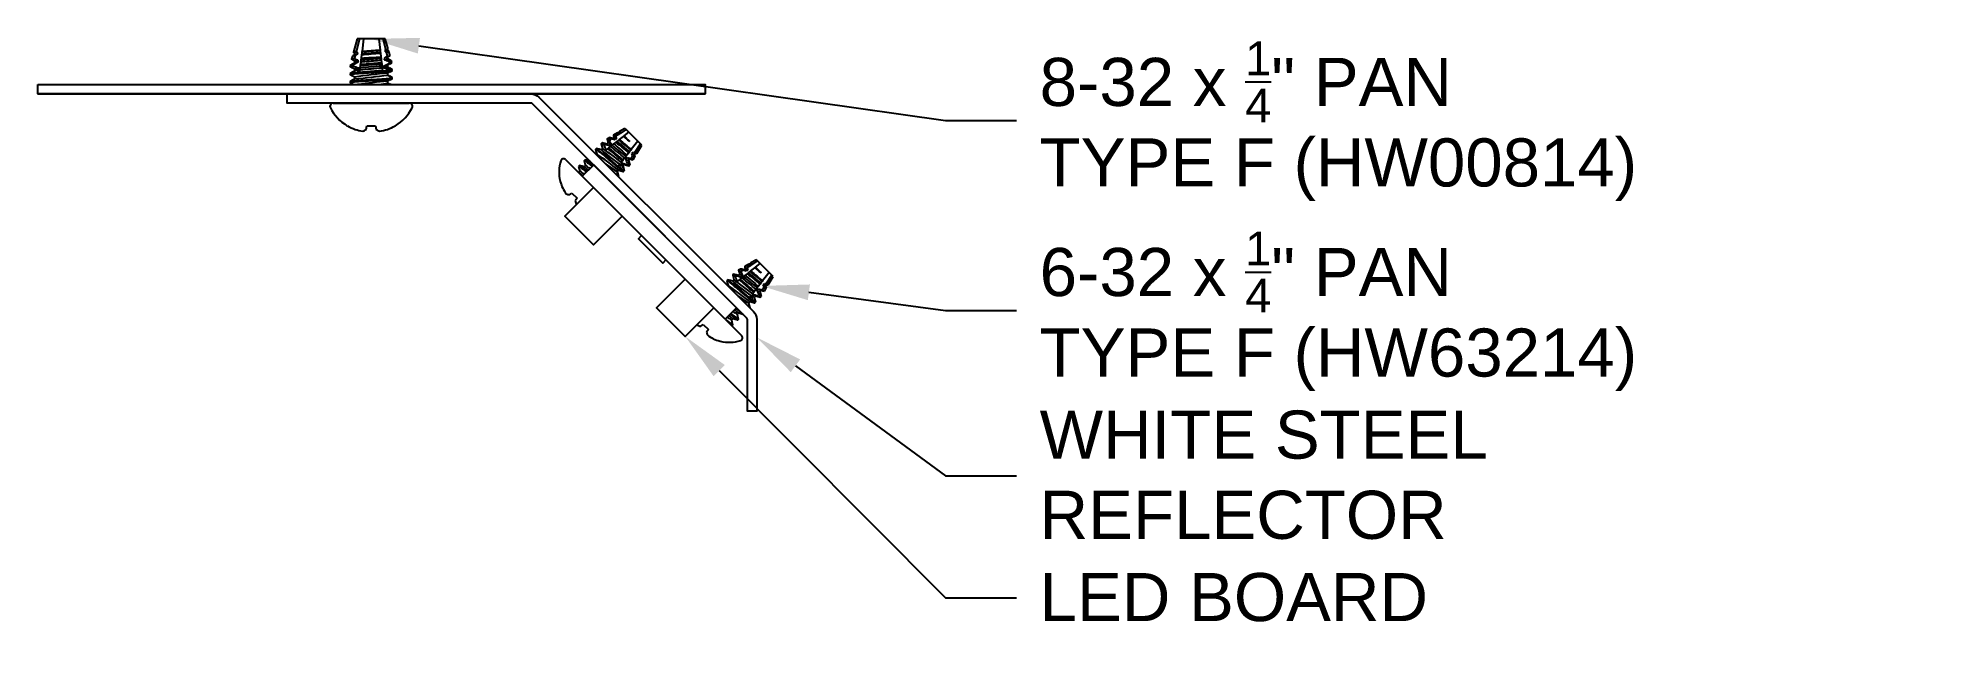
# Model space of a CAD drawing. Header units: inches. Extents: x -1.3 to 6.08, y -2.15 to 0.18.
import ezdxf
from ezdxf import colors
from ezdxf.entities.mleader import LeaderData, LeaderLine
from ezdxf.math import Vec2, Vec3

# ---------------------------------------------------------------- set-up
doc = ezdxf.new("R2010")
doc.units = ezdxf.units.IN
doc.header["$LTSCALE"] = 0.5
doc.header["$MEASUREMENT"] = 0
doc.layers.add('CUST DWG', color=60, linetype='CONTINUOUS', lineweight=20)
for name, color, linetype in [('FAB DWG', 221, 'CONTINUOUS'), ('Hardware', 242, 'CONTINUOUS'), ('LED Board', 110, 'CONTINUOUS'), ('Reflector', 40, 'CONTINUOUS')]:
    doc.layers.add(name, color=color, linetype=linetype)
doc.styles.add('LSAD_Standard', font='arial.ttf')

msp = doc.modelspace()

# ---------------------------------------------------------------- linework, layer by layer
at = {"layer": 'Hardware', "linetype": 'Continuous', "transparency": 16777216}
for p, q in [((-0.0552, 0.178), (-0.07, 0.1258)), ((-0.0469, 0.178), (-0.0598, 0.128)), ((-0.0469, 0.178), (-0.0552, 0.178)), ((-0.0296, 0.178), (-0.0469, 0.178)), ((-0.0355, 0.1302), (-0.0296, 0.178)), ((0.0282, 0.178), (-0.0296, 0.178)), ((0.0282, 0.178), (0.0335, 0.1348)), ((0.0455, 0.178), (0.0282, 0.178)), ((0.0561, 0.1369), (0.0455, 0.178)), ((0.0538, 0.178), (0.0455, 0.178)), ((0.0648, 0.1392), (0.0538, 0.178)), ((-0.0827, 0.0745), (-0.0827, 0.0706)), ((-0.0743, 0.1106), (-0.0776, 0.0989)), ((-0.0715, 0.0771), (-0.0713, 0.0732)), ((-0.0634, 0.1137), (-0.0667, 0.1011)), ((-0.0658, 0.1233), (-0.0658, 0.1158)), ((-0.0658, 0.0921), (-0.0658, 0.0845)), ((-0.0598, 0.128), (-0.0554, 0.1262)), ((-0.0554, 0.1262), (-0.0548, 0.1185)), ((-0.0528, 0.0953), (-0.052, 0.0876)), ((-0.0435, 0.0651), (-0.0422, 0.0758)), ((-0.0422, 0.0758), (-0.0417, 0.0797)), ((-0.0417, 0.0797), (-0.0406, 0.0888)), ((-0.0417, 0.0797), (-0.0211, 0.081)), ((-0.0406, 0.0888), (-0.0396, 0.0967)), ((-0.0396, 0.0967), (-0.0388, 0.1034)), ((-0.0388, 0.1034), (-0.0371, 0.1168)), ((-0.0371, 0.1168), (-0.0367, 0.1204)), ((-0.0367, 0.1204), (-0.0357, 0.1283)), ((-0.0357, 0.1283), (-0.0355, 0.1302)), ((0.0401, 0.081), (-0.0211, 0.081)), ((0.0335, 0.1348), (0.0336, 0.1339)), ((0.0336, 0.1339), (0.0346, 0.1261)), ((0.0346, 0.1261), (0.0349, 0.1231)), ((0.0349, 0.1231), (0.0368, 0.1079)), ((0.0368, 0.1079), (0.0374, 0.103)), ((0.0374, 0.103), (0.0384, 0.0952)), ((0.0384, 0.0952), (0.0395, 0.0857)), ((0.0395, 0.0857), (0.0401, 0.081)), ((0.0401, 0.081), (0.0412, 0.0721)), ((0.0401, 0.081), (0.0401, 0.081)), ((0.0515, 0.0967), (0.0522, 0.1046)), ((0.0542, 0.1283), (0.0548, 0.1362)), ((0.0589, 0.1261), (0.0542, 0.1283)), ((0.0548, 0.1362), (0.0561, 0.1369)), ((0.063, 0.1101), (0.0589, 0.1261)), ((0.0639, 0.1384), (0.0644, 0.1387)), ((0.0644, 0.1311), (0.0644, 0.1387)), ((0.0644, 0.1311), (0.0676, 0.1293)), ((0.0644, 0.0999), (0.0644, 0.1074)), ((0.0644, 0.0999), (0.0782, 0.0919)), ((0.0644, 0.0686), (0.0644, 0.0762)), ((0.0724, 0.1123), (0.0676, 0.1293)), ((0.0698, 0.0832), (0.0684, 0.0888)), ((0.08, 0.0855), (0.0782, 0.0919)), ((-0.0827, 0.0432), (-0.0827, 0.0393)), ((-0.0827, 0.012), (-0.0827, 0.0081)), ((-0.0658, 0.0608), (-0.0658, 0.0533)), ((-0.0658, 0.0296), (-0.0658, 0.022)), ((-0.0489, 0.0567), (-0.0562, 0.053)), ((-0.045, 0.053), (-0.0562, 0.053)), ((-0.0497, 0.0644), (-0.0489, 0.0567)), ((-0.045, 0.053), (-0.0444, 0.0572)), ((-0.0444, 0.0572), (-0.0435, 0.0651)), ((0.0412, 0.0721), (0.0422, 0.0643)), ((0.0422, 0.0643), (0.0434, 0.0539)), ((0.0434, 0.0539), (0.0435, 0.053)), ((0.0683, 0.053), (0.0435, 0.053)), ((0.0484, 0.065), (0.0492, 0.0729)), ((0.0644, 0.0686), (0.0813, 0.0589)), ((0.0644, 0.0374), (0.0644, 0.0449)), ((0.0644, 0.0374), (0.0813, 0.0276)), ((0.0644, 0.0061), (0.0644, 0.0137)), ((0.0644, 0.0061), (0.075, 0)), ((0.0683, 0.053), (0.0686, 0.056)), ((0.0813, 0.055), (0.0813, 0.0589)), ((0.0813, 0.0237), (0.0813, 0.0276)), ((-0.1487, -0.072), (0.1473, -0.072)), ((-0.0955, -0.1601), (-0.094, -0.1601)), ((-0.02, -0.1746), (-0.0174, -0.1601)), ((-0.0174, -0.1601), (0.016, -0.1601)), ((0.016, -0.1601), (0.0186, -0.1746)), ((0.0926, -0.1601), (0.0941, -0.1601)), ((0.926, -0.2067), (0.9187, -0.211)), ((0.9451, -0.2049), (0.9398, -0.2101)), ((0.9589, -0.1875), (0.9429, -0.1968)), ((0.9544, -0.2097), (0.9495, -0.2157)), ((0.9673, -0.1914), (0.951, -0.2016)), ((0.9574, -0.2217), (0.9637, -0.2168)), ((0.9627, -0.1882), (0.9601, -0.1876)), ((0.9672, -0.1828), (0.9619, -0.188)), ((0.9637, -0.2168), (0.9667, -0.2144)), ((0.9667, -0.2144), (0.9821, -0.2023)), ((0.9671, -0.1828), (0.9671, -0.1829)), ((0.9881, -0.1705), (0.9672, -0.1827)), ((0.9672, -0.1828), (0.9675, -0.1826)), ((0.9675, -0.1826), (0.9672, -0.1827)), ((0.9694, -0.192), (0.9673, -0.1914)), ((0.9728, -0.188), (0.9675, -0.1826)), ((0.9728, -0.188), (0.9694, -0.192)), ((0.993, -0.1755), (0.9728, -0.188)), ((0.9821, -0.2023), (0.9825, -0.202)), ((0.9825, -0.202), (0.985, -0.2001)), ((0.985, -0.2001), (1.0033, -0.1858)), ((1.0062, -0.2214), (0.985, -0.2001)), ((0.993, -0.1755), (0.9881, -0.1705)), ((1.0033, -0.1858), (0.993, -0.1755)), ((1.0378, -0.2203), (1.0033, -0.1858)), ((1.0378, -0.2203), (1.0122, -0.2532)), ((1.0482, -0.2306), (1.0378, -0.2203)), ((0.7562, -0.2922), (0.8215, -0.3575)), ((0.8323, -0.2937), (0.8295, -0.2965)), ((0.8765, -0.2495), (0.8737, -0.2523)), ((0.8788, -0.2712), (0.877, -0.273)), ((0.9009, -0.2491), (0.8956, -0.2543)), ((0.8986, -0.2274), (0.8958, -0.2302)), ((0.9081, -0.233), (0.9056, -0.2359)), ((0.9143, -0.2553), (0.922, -0.2493)), ((0.923, -0.227), (0.9177, -0.2322)), ((0.922, -0.2493), (0.9252, -0.2469)), ((0.9252, -0.2469), (0.9322, -0.2414)), ((0.9348, -0.2336), (0.93, -0.2397)), ((0.9322, -0.2414), (0.9385, -0.2364)), ((0.9385, -0.2364), (0.9452, -0.2312)), ((0.9452, -0.2312), (0.9529, -0.2252)), ((0.9529, -0.2252), (0.9574, -0.2217)), ((0.9802, -0.2941), (0.9778, -0.2972)), ((0.9867, -0.2857), (0.9802, -0.2941)), ((0.9915, -0.2796), (0.9867, -0.2857)), ((0.9904, -0.2885), (0.9966, -0.2835)), ((0.9953, -0.2747), (0.9915, -0.2796)), ((1.0024, -0.2657), (0.9953, -0.2747)), ((1.0022, -0.2951), (1.0074, -0.2898)), ((1.0022, -0.2951), (1.0072, -0.314)), ((1.0058, -0.2612), (1.0024, -0.2657)), ((1.0106, -0.2551), (1.0058, -0.2612)), ((1.0122, -0.2532), (1.0106, -0.2551)), ((1.0121, -0.2885), (1.0187, -0.278)), ((1.0151, -0.2682), (1.0212, -0.2631)), ((1.0197, -0.2928), (1.0265, -0.2812)), ((1.0212, -0.2631), (1.0268, -0.2649)), ((1.0243, -0.273), (1.0295, -0.2677)), ((1.0243, -0.273), (1.0265, -0.2812)), ((1.0268, -0.2649), (1.0482, -0.2306)), ((1.0338, -0.2686), (1.0531, -0.2356)), ((1.0531, -0.2356), (1.0482, -0.2306)), ((0.8081, -0.3429), (0.8066, -0.3426)), ((0.8125, -0.3375), (0.8072, -0.3427)), ((0.8074, -0.3193), (0.8075, -0.3186)), ((0.8102, -0.3158), (0.8075, -0.3186)), ((0.8075, -0.3186), (0.8125, -0.3375)), ((0.8346, -0.3154), (0.8293, -0.3206)), ((0.8515, -0.2984), (0.8514, -0.2985)), ((0.958, -0.3393), (0.9633, -0.334)), ((0.958, -0.3393), (0.963, -0.3582)), ((0.961, -0.3187), (0.9603, -0.3195)), ((0.9721, -0.3313), (0.9603, -0.3195)), ((0.9667, -0.3113), (0.961, -0.3187)), ((0.9626, -0.3586), (0.963, -0.3582)), ((0.9721, -0.3313), (0.9742, -0.3295)), ((0.9778, -0.2972), (0.9726, -0.3037)), ((0.9801, -0.3172), (0.9853, -0.3119)), ((0.9801, -0.3172), (0.9851, -0.3361)), ((0.9824, -0.3388), (0.9851, -0.3361)), ((0.9954, -0.3115), (0.9984, -0.3089)), ((1.0045, -0.3167), (1.0072, -0.314)), ((1.0073, -0.3135), (1.0071, -0.3128)), ((1.0072, -0.314), (1.0073, -0.3135)), ((0.735, -0.3762), (0.7359, -0.3771)), ((0.7712, -0.4296), (0.7813, -0.4225)), ((0.7813, -0.4225), (0.8011, -0.4423)), ((0.8011, -0.4423), (0.794, -0.4525)), ((1.4379, -0.7187), (1.4307, -0.7229)), ((1.457, -0.7168), (1.4518, -0.7221)), ((1.4708, -0.6995), (1.4549, -0.7088)), ((1.4572, -0.7431), (1.4649, -0.7371)), ((1.4664, -0.7217), (1.4614, -0.7276)), ((1.4793, -0.7034), (1.4629, -0.7135)), ((1.4649, -0.7371), (1.4693, -0.7336)), ((1.4693, -0.7336), (1.4756, -0.7287)), ((1.4746, -0.7002), (1.4721, -0.6995)), ((1.4791, -0.6947), (1.4739, -0.7)), ((1.4756, -0.7287), (1.4787, -0.7263)), ((1.4787, -0.7263), (1.4941, -0.7143)), ((1.479, -0.6947), (1.479, -0.6948)), ((1.5, -0.6825), (1.4791, -0.6946)), ((1.4791, -0.6947), (1.4794, -0.6946)), ((1.4794, -0.6946), (1.4791, -0.6947)), ((1.4813, -0.704), (1.4793, -0.7034)), ((1.4848, -0.7), (1.4794, -0.6946)), ((1.4848, -0.7), (1.4813, -0.704)), ((1.505, -0.6874), (1.4848, -0.7)), ((1.4941, -0.7143), (1.4945, -0.714)), ((1.4945, -0.714), (1.4969, -0.7121)), ((1.4969, -0.7121), (1.5153, -0.6977)), ((1.5182, -0.7334), (1.4969, -0.7121)), ((1.505, -0.6874), (1.5, -0.6825)), ((1.5153, -0.6977), (1.505, -0.6874)), ((1.5498, -0.7322), (1.5153, -0.6977)), ((1.5498, -0.7322), (1.5241, -0.7651)), ((1.5601, -0.7426), (1.5498, -0.7322)), ((1.3635, -0.8104), (1.3634, -0.8105)), ((1.3885, -0.7615), (1.3857, -0.7642)), ((1.3907, -0.7831), (1.3889, -0.7849)), ((1.4128, -0.761), (1.4076, -0.7663)), ((1.4105, -0.7394), (1.4078, -0.7421)), ((1.4174, -0.7742), (1.4137, -0.7729)), ((1.416, -0.7753), (1.4137, -0.7729)), ((1.416, -0.7753), (1.4174, -0.7742)), ((1.42, -0.7449), (1.4175, -0.7478)), ((1.4262, -0.7673), (1.434, -0.7612)), ((1.4349, -0.7389), (1.4297, -0.7442)), ((1.434, -0.7612), (1.4371, -0.7588)), ((1.4371, -0.7588), (1.4441, -0.7533)), ((1.4467, -0.7456), (1.4419, -0.7516)), ((1.4441, -0.7533), (1.4504, -0.7484)), ((1.4504, -0.7484), (1.4572, -0.7431)), ((1.4897, -0.8091), (1.4846, -0.8157)), ((1.4921, -0.8061), (1.4897, -0.8091)), ((1.4987, -0.7976), (1.4921, -0.8061)), ((1.5035, -0.7915), (1.4987, -0.7976)), ((1.5024, -0.8004), (1.5086, -0.7954)), ((1.5073, -0.7867), (1.5035, -0.7915)), ((1.5143, -0.7776), (1.5073, -0.7867)), ((1.5141, -0.807), (1.5194, -0.8018)), ((1.5141, -0.807), (1.5192, -0.8259)), ((1.5178, -0.7732), (1.5143, -0.7776)), ((1.5226, -0.7671), (1.5178, -0.7732)), ((1.5241, -0.7651), (1.5226, -0.7671)), ((1.5241, -0.8005), (1.5307, -0.7899)), ((1.527, -0.7802), (1.5331, -0.7751)), ((1.5317, -0.8047), (1.5384, -0.7932)), ((1.5331, -0.7751), (1.5388, -0.7768)), ((1.5362, -0.785), (1.5415, -0.7797)), ((1.5362, -0.785), (1.5384, -0.7932)), ((1.5388, -0.7768), (1.5601, -0.7426)), ((1.5458, -0.7805), (1.5651, -0.7475)), ((1.5651, -0.7475), (1.5601, -0.7426)), ((1.4699, -0.8512), (1.4752, -0.846)), ((1.4699, -0.8512), (1.475, -0.8701)), ((1.4729, -0.8306), (1.4722, -0.8315)), ((1.484, -0.8432), (1.4722, -0.8315)), ((1.4787, -0.8233), (1.4729, -0.8306)), ((1.4745, -0.8705), (1.475, -0.8701)), ((1.484, -0.8432), (1.4862, -0.8414)), ((1.492, -0.8291), (1.4973, -0.8239)), ((1.492, -0.8291), (1.4971, -0.848)), ((1.4943, -0.8508), (1.4971, -0.848)), ((1.5073, -0.8234), (1.5103, -0.8209)), ((1.5164, -0.8287), (1.5192, -0.8259)), ((1.5193, -0.8255), (1.5191, -0.8247)), ((1.5192, -0.8259), (1.5193, -0.8255)), ((1.2831, -0.9415), (1.2932, -0.9345)), ((1.2932, -0.9345), (1.3131, -0.9543)), ((1.3131, -0.9543), (1.306, -0.9644)), ((1.378, -0.914), (1.4434, -0.9794)), ((1.4036, -0.9175), (1.4089, -0.9123)), ((1.4059, -0.9392), (1.4087, -0.9364)), ((1.4257, -0.8954), (1.431, -0.8902)), ((1.428, -0.9171), (1.4308, -0.9143)), ((1.3585, -0.9997), (1.3593, -1.0006))]:
    msp.add_line(p, q, dxfattribs=at)
at = {"layer": 'Hardware', "linetype": 'Continuous', "transparency": 16777216, "flags": 128}
for points in [[(-0.0653, 0.0848), (-0.0738, 0.0799), (-0.0823, 0.0749)], [(-0.0667, 0.1011), (-0.0682, 0.101), (-0.071, 0.1006), (-0.0734, 0.1002), (-0.0752, 0.0999), (-0.0766, 0.0995), (-0.0774, 0.0992), (-0.0776, 0.0988), (-0.0774, 0.0985), (-0.0773, 0.0985)], [(-0.0773, 0.0985), (-0.0732, 0.0961), (-0.0658, 0.0918)], [(-0.0653, 0.1161), (-0.0723, 0.112), (-0.0737, 0.1112)], [(-0.0598, 0.128), (-0.0626, 0.1277), (-0.065, 0.1273), (-0.0669, 0.1269), (-0.0684, 0.1266), (-0.0694, 0.1262), (-0.0699, 0.1259), (-0.07, 0.1256), (-0.0696, 0.1253)], [(-0.0696, 0.1253), (-0.0693, 0.1251), (-0.0658, 0.123)], [(-0.0667, 0.1011), (-0.0625, 0.0993), (-0.0528, 0.0953)], [(-0.0548, 0.1185), (-0.0596, 0.1158), (-0.0634, 0.1137)], [(-0.0422, 0.0758), (-0.0328, 0.0764), (-0.0226, 0.077), (-0.0118, 0.0777), (-0.0007, 0.0784), (0.0102, 0.0791), (0.0208, 0.0798), (0.0308, 0.0804), (0.0401, 0.081)], [(-0.0406, 0.0888), (-0.0336, 0.0894), (-0.0262, 0.09), (-0.0181, 0.0907), (-0.0095, 0.0914), (-0.0007, 0.0921), (0.0079, 0.0927), (0.0163, 0.0934), (0.0242, 0.0941), (0.0315, 0.0946), (0.0384, 0.0952)], [(-0.0396, 0.0967), (-0.0328, 0.0973), (-0.0255, 0.0979), (-0.0176, 0.0985), (-0.0092, 0.0992), (-0.0007, 0.0999), (0.0076, 0.1005), (0.0158, 0.1012), (0.0235, 0.1018), (0.0307, 0.1024), (0.0374, 0.103)], [(-0.0367, 0.1204), (-0.0287, 0.1211), (-0.0199, 0.1218), (-0.0104, 0.1225), (-0.0007, 0.1233), (0.0088, 0.1241), (0.018, 0.1248), (0.0267, 0.1255), (0.0346, 0.1261)], [(-0.0357, 0.1283), (-0.0279, 0.129), (-0.0193, 0.1296), (-0.0101, 0.1304), (-0.0007, 0.1311), (0.0085, 0.1319), (0.0175, 0.1326), (0.0259, 0.1333), (0.0336, 0.1339)], [(0.0522, 0.1046), (0.0588, 0.1079), (0.063, 0.1101)], [(0.0639, 0.1071), (0.0682, 0.1096), (0.072, 0.1119)], [(0.0639, 0.0758), (0.0721, 0.0806), (0.0797, 0.0851)], [(0.0666, 0.1301), (0.0652, 0.1309), (0.0644, 0.1314)], [(0.0772, 0.0927), (0.0706, 0.0965), (0.0644, 0.1001)], [(0.0676, 0.1293), (0.0673, 0.1297), (0.0666, 0.1301)], [(0.0782, 0.0919), (0.0772, 0.0927), (0.0772, 0.0927)], [(-0.0822, 0.0701), (-0.0827, 0.0706), (-0.082, 0.0712), (-0.0799, 0.0718), (-0.0763, 0.0725), (-0.0713, 0.0732)], [(-0.0822, 0.0389), (-0.0827, 0.0393), (-0.082, 0.0399), (-0.08, 0.0406), (-0.0766, 0.0412), (-0.0717, 0.0419), (-0.0656, 0.0426), (-0.0584, 0.0433), (-0.0504, 0.0439), (-0.0417, 0.0445), (-0.0324, 0.0451), (-0.0223, 0.0458), (-0.0116, 0.0464), (-0.0007, 0.0471), (0.0102, 0.0478), (0.0209, 0.0485), (0.031, 0.0492), (0.0403, 0.0497), (0.049, 0.0503), (0.057, 0.051), (0.0642, 0.0517), (0.0703, 0.0523), (0.0751, 0.053), (0.0786, 0.0537), (0.0806, 0.0544), (0.0813, 0.055)], [(-0.0827, 0.012), (-0.082, 0.0126), (-0.08, 0.0132), (-0.0766, 0.0139), (-0.0717, 0.0146), (-0.0656, 0.0153), (-0.0584, 0.016), (-0.0504, 0.0166), (-0.0417, 0.0172), (-0.0324, 0.0178), (-0.0223, 0.0184), (-0.0116, 0.0191), (-0.0007, 0.0198), (0.0102, 0.0205), (0.0209, 0.0212), (0.031, 0.0218), (0.0403, 0.0224), (0.049, 0.023), (0.057, 0.0236), (0.0642, 0.0243), (0.0703, 0.025), (0.0751, 0.0257), (0.0786, 0.0264), (0.0806, 0.027), (0.0813, 0.0276)], [(-0.0822, 0.0076), (-0.0827, 0.0081), (-0.082, 0.0087), (-0.08, 0.0093), (-0.0766, 0.01), (-0.0717, 0.0107), (-0.0656, 0.0114), (-0.0584, 0.0121), (-0.0504, 0.0127), (-0.0417, 0.0133), (-0.0324, 0.0139), (-0.0223, 0.0145), (-0.0116, 0.0152), (-0.0007, 0.0159), (0.0102, 0.0166), (0.0209, 0.0173), (0.031, 0.0179), (0.0403, 0.0185), (0.049, 0.0191), (0.057, 0.0197), (0.0642, 0.0204), (0.0703, 0.0211), (0.0751, 0.0218), (0.0786, 0.0225), (0.0806, 0.0231), (0.0813, 0.0237)], [(-0.0823, 0.0701), (-0.0738, 0.0652), (-0.0658, 0.0605)], [(-0.0653, 0.0536), (-0.0738, 0.0486), (-0.0823, 0.0437)], [(-0.0823, 0.0389), (-0.0738, 0.0339), (-0.0658, 0.0293)], [(-0.0653, 0.0223), (-0.0738, 0.0174), (-0.0823, 0.0124)], [(-0.0823, 0.0076), (-0.0738, 0.0027), (-0.0692, 0)], [(0.0636, 0.0445), (0.0721, 0.0494), (0.0805, 0.0543)], [(0.0636, 0.0132), (0.0721, 0.0181), (0.0805, 0.0231)], [(0.0805, 0.0595), (0.0721, 0.0644), (0.0644, 0.0689)], [(0.0805, 0.0283), (0.0721, 0.0332), (0.0644, 0.0376)], [(0.0754, 0), (0.0721, 0.0019), (0.0644, 0.0064)], [(0.0813, 0.0589), (0.0806, 0.0595), (0.0804, 0.0595)], [(0.0813, 0.0276), (0.0806, 0.0282), (0.0804, 0.0283)], [(0.9273, -0.2163), (0.925, -0.2146), (0.9232, -0.2133), (0.9216, -0.2122), (0.9203, -0.2115), (0.9194, -0.211), (0.9188, -0.2109), (0.9186, -0.2112), (0.9186, -0.2116)], [(0.9186, -0.2116), (0.9204, -0.2184), (0.9227, -0.2272)], [(0.9406, -0.2103), (0.931, -0.2078), (0.927, -0.2068)], [(0.9351, -0.2115), (0.9312, -0.2139), (0.9273, -0.2163)], [(0.9495, -0.2157), (0.9389, -0.2126), (0.9351, -0.2115)], [(0.951, -0.2016), (0.9488, -0.2), (0.9471, -0.1988), (0.9456, -0.1979), (0.9445, -0.1972), (0.9436, -0.1969), (0.9431, -0.1968), (0.9428, -0.197), (0.9428, -0.1975), (0.9428, -0.1976)], [(0.9428, -0.1976), (0.9434, -0.1997), (0.9448, -0.2051)], [(0.951, -0.2016), (0.9516, -0.2031), (0.9544, -0.2097)], [(0.9589, -0.1876), (0.9589, -0.1875), (0.9595, -0.1875), (0.9604, -0.1877), (0.9616, -0.1881), (0.9641, -0.1895), (0.9673, -0.1914)], [(0.9637, -0.2168), (0.9689, -0.221), (0.9747, -0.2258), (0.981, -0.2309), (0.9874, -0.2362), (0.9937, -0.2413), (0.9998, -0.2463), (1.0055, -0.2509), (1.0106, -0.2551)], [(0.9825, -0.202), (0.9874, -0.206), (0.9926, -0.2103), (0.9982, -0.2149), (1.004, -0.2196), (1.0062, -0.2214)], [(0.8323, -0.2937), (0.8331, -0.2937), (0.8348, -0.2945), (0.8373, -0.296), (0.8407, -0.2984), (0.8448, -0.3016), (0.8496, -0.3054), (0.8548, -0.3097), (0.8604, -0.3144), (0.8627, -0.3164)], [(0.8517, -0.2986), (0.8428, -0.2963), (0.8333, -0.2938)], [(0.8737, -0.2531), (0.8737, -0.2523), (0.8746, -0.2523), (0.8762, -0.253), (0.8788, -0.2546), (0.8821, -0.257), (0.8862, -0.2601), (0.891, -0.2639), (0.8962, -0.2683), (0.9018, -0.273), (0.9078, -0.2781), (0.9142, -0.2837), (0.9211, -0.2895), (0.9281, -0.2956), (0.9351, -0.3016), (0.9419, -0.3074), (0.9483, -0.313), (0.9543, -0.3181), (0.9599, -0.3229), (0.9651, -0.3272), (0.9699, -0.331), (0.974, -0.3341), (0.9774, -0.3365), (0.9799, -0.3381), (0.9816, -0.3389), (0.9824, -0.3388), (0.9824, -0.3388)], [(0.8737, -0.253), (0.8762, -0.2626), (0.8785, -0.2714)], [(0.8964, -0.2545), (0.8868, -0.252), (0.8772, -0.2495)], [(0.8958, -0.231), (0.8958, -0.2302), (0.8965, -0.2301), (0.8978, -0.2307), (0.8998, -0.2318), (0.9024, -0.2335), (0.9056, -0.2359)], [(0.8958, -0.2309), (0.8983, -0.2405), (0.9006, -0.2493)], [(0.9185, -0.2324), (0.9089, -0.2299), (0.8993, -0.2274)], [(0.922, -0.2493), (0.927, -0.2536), (0.9324, -0.2582), (0.9381, -0.2631), (0.9441, -0.2682), (0.9502, -0.2735), (0.9561, -0.2786), (0.9619, -0.2836), (0.9675, -0.2884), (0.9728, -0.293), (0.9778, -0.2972)], [(0.9252, -0.2469), (0.9301, -0.2511), (0.9354, -0.2557), (0.9411, -0.2605), (0.9469, -0.2656), (0.9529, -0.2707), (0.9602, -0.277), (0.9673, -0.2831), (0.974, -0.2888), (0.9802, -0.2941)], [(0.9966, -0.2835), (1.0056, -0.2864), (1.0121, -0.2885)], [(1.0072, -0.3129), (1.0047, -0.3035), (1.0024, -0.2948)], [(1.0067, -0.2896), (1.0132, -0.2913), (1.019, -0.2929)], [(1.0187, -0.278), (1.0179, -0.2757), (1.0151, -0.2682)], [(1.0187, -0.278), (1.0216, -0.2797), (1.0231, -0.2806), (1.0244, -0.2812), (1.0254, -0.2815), (1.0261, -0.2815), (1.0265, -0.2812)], [(1.0264, -0.2799), (1.0254, -0.276), (1.0245, -0.2728)], [(1.0265, -0.2812), (1.0266, -0.2807), (1.0264, -0.2799)], [(1.0288, -0.2675), (1.0312, -0.2682), (1.0331, -0.2687)], [(0.8074, -0.3193), (0.8096, -0.3277), (0.8122, -0.3377)], [(0.8075, -0.3186), (0.8083, -0.3186), (0.8099, -0.3193), (0.8125, -0.3209), (0.8158, -0.3233), (0.82, -0.3264), (0.8247, -0.3302), (0.83, -0.3346), (0.8355, -0.3393), (0.8378, -0.3413)], [(0.8102, -0.3158), (0.811, -0.3158), (0.8127, -0.3166), (0.8152, -0.3181), (0.8186, -0.3205), (0.8227, -0.3237), (0.8275, -0.3275), (0.8327, -0.3318), (0.8383, -0.3365), (0.8406, -0.3385)], [(0.8302, -0.3209), (0.8207, -0.3184), (0.8112, -0.3159)], [(0.8297, -0.2976), (0.8295, -0.2973), (0.8295, -0.2965), (0.8304, -0.2965), (0.832, -0.2972), (0.8346, -0.2988), (0.8379, -0.3012), (0.842, -0.3043), (0.8468, -0.3081), (0.8521, -0.3125), (0.8576, -0.3172), (0.8599, -0.3192)], [(0.8296, -0.2975), (0.8321, -0.307), (0.8343, -0.3156)], [(0.963, -0.3571), (0.9605, -0.3476), (0.9582, -0.339)], [(0.9622, -0.3582), (0.9622, -0.3582), (0.963, -0.3582)], [(0.9624, -0.3338), (0.9719, -0.3363), (0.9813, -0.3388)], [(0.963, -0.3582), (0.9631, -0.3574), (0.9629, -0.3571)], [(0.9851, -0.335), (0.9826, -0.3256), (0.9803, -0.3169)], [(0.9845, -0.3117), (0.994, -0.3142), (1.0034, -0.3167)], [(0.9851, -0.3361), (0.9852, -0.3353), (0.985, -0.335)], [(1.4393, -0.7283), (1.437, -0.7265), (1.4351, -0.7252), (1.4336, -0.7242), (1.4323, -0.7234), (1.4314, -0.723), (1.4308, -0.7229), (1.4305, -0.7231), (1.4306, -0.7236)], [(1.4306, -0.7236), (1.4324, -0.7304), (1.4347, -0.7392)], [(1.4525, -0.7223), (1.443, -0.7198), (1.439, -0.7187)], [(1.4471, -0.7234), (1.4431, -0.7259), (1.4393, -0.7283)], [(1.4614, -0.7276), (1.4509, -0.7245), (1.4471, -0.7234)], [(1.4629, -0.7135), (1.4607, -0.7119), (1.459, -0.7107), (1.4576, -0.7098), (1.4564, -0.7092), (1.4555, -0.7088), (1.455, -0.7087), (1.4548, -0.709), (1.4548, -0.7095), (1.4548, -0.7095)], [(1.4548, -0.7095), (1.4554, -0.7117), (1.4568, -0.7171)], [(1.4629, -0.7135), (1.4636, -0.7151), (1.4664, -0.7217)], [(1.4708, -0.6995), (1.4709, -0.6995), (1.4715, -0.6994), (1.4724, -0.6996), (1.4736, -0.7001), (1.4761, -0.7014), (1.4793, -0.7034)], [(1.4756, -0.7287), (1.4809, -0.733), (1.4867, -0.7377), (1.4929, -0.7428), (1.4994, -0.7481), (1.5057, -0.7533), (1.5118, -0.7583), (1.5174, -0.7629), (1.5226, -0.7671)], [(1.4945, -0.714), (1.4993, -0.7179), (1.5046, -0.7222), (1.5102, -0.7268), (1.516, -0.7315), (1.5182, -0.7334)], [(1.3856, -0.765), (1.3882, -0.7746), (1.3905, -0.7834)], [(1.3857, -0.765), (1.3857, -0.7642), (1.3865, -0.7642), (1.3882, -0.765), (1.3907, -0.7666), (1.3941, -0.7689), (1.3982, -0.7721), (1.4029, -0.7759), (1.4082, -0.7802), (1.4138, -0.785), (1.4197, -0.7901), (1.4262, -0.7956), (1.433, -0.8015), (1.44, -0.8075), (1.447, -0.8135), (1.4538, -0.8194), (1.4603, -0.8249), (1.4662, -0.8301), (1.4718, -0.8348), (1.4771, -0.8391), (1.4818, -0.8429), (1.4859, -0.8461), (1.4893, -0.8485), (1.4918, -0.85), (1.4935, -0.8508), (1.4943, -0.8508), (1.4943, -0.8508)], [(1.4083, -0.7665), (1.3988, -0.764), (1.3892, -0.7614)], [(1.4077, -0.7429), (1.4103, -0.7525), (1.4126, -0.7613)], [(1.4078, -0.7429), (1.4078, -0.7421), (1.4084, -0.7421), (1.4097, -0.7426), (1.4117, -0.7437), (1.4143, -0.7455), (1.4175, -0.7478)], [(1.4304, -0.7444), (1.4209, -0.7419), (1.4113, -0.7393)], [(1.434, -0.7612), (1.439, -0.7655), (1.4444, -0.7702), (1.4501, -0.7751), (1.456, -0.7802), (1.4621, -0.7854), (1.468, -0.7905), (1.4739, -0.7955), (1.4795, -0.8004), (1.4848, -0.8049), (1.4897, -0.8091)], [(1.4371, -0.7588), (1.4421, -0.763), (1.4474, -0.7676), (1.453, -0.7725), (1.4589, -0.7775), (1.4649, -0.7826), (1.4722, -0.7889), (1.4793, -0.795), (1.486, -0.8008), (1.4921, -0.8061)], [(1.5086, -0.7954), (1.5175, -0.7984), (1.5241, -0.8005)], [(1.5191, -0.8249), (1.5166, -0.8154), (1.5144, -0.8068)], [(1.5186, -0.8016), (1.5251, -0.8033), (1.5309, -0.8048)], [(1.5307, -0.7899), (1.5299, -0.7877), (1.527, -0.7802)], [(1.5307, -0.7899), (1.5335, -0.7917), (1.5351, -0.7925), (1.5364, -0.7931), (1.5374, -0.7934), (1.5381, -0.7934), (1.5384, -0.7932)], [(1.5383, -0.7918), (1.5373, -0.788), (1.5365, -0.7847)], [(1.5384, -0.7932), (1.5385, -0.7926), (1.5383, -0.7918)], [(1.5407, -0.7795), (1.5432, -0.7801), (1.545, -0.7806)], [(1.4198, -0.8723), (1.422, -0.8743), (1.4276, -0.879), (1.4329, -0.8833), (1.4376, -0.8871), (1.4417, -0.8903), (1.4451, -0.8927), (1.4468, -0.8937)], [(1.4225, -0.8695), (1.4232, -0.8701)], [(1.4749, -0.8691), (1.4724, -0.8596), (1.4702, -0.851)], [(1.4741, -0.8701), (1.4742, -0.8701), (1.475, -0.8701)], [(1.4743, -0.8457), (1.4838, -0.8482), (1.4933, -0.8507)], [(1.475, -0.8701), (1.475, -0.8693), (1.4749, -0.869)], [(1.497, -0.847), (1.4945, -0.8375), (1.4923, -0.8289)], [(1.4964, -0.8237), (1.5059, -0.8261), (1.5154, -0.8286)], [(1.4971, -0.848), (1.4971, -0.8472), (1.497, -0.8469)], [(1.3783, -0.9137), (1.3803, -0.9154), (1.386, -0.9203), (1.3914, -0.9248), (1.3962, -0.9286), (1.4003, -0.9317), (1.4037, -0.9341), (1.4062, -0.9357), (1.4079, -0.9364), (1.4087, -0.9364), (1.4087, -0.9356)], [(1.3977, -0.8944), (1.3999, -0.8964), (1.4055, -0.9011), (1.4108, -0.9054), (1.4155, -0.9092), (1.4196, -0.9124), (1.423, -0.9148), (1.4255, -0.9163), (1.4272, -0.9171), (1.428, -0.9171)], [(1.4004, -0.8916), (1.4027, -0.8936), (1.4083, -0.8983), (1.4135, -0.9027), (1.4183, -0.9065), (1.4224, -0.9096), (1.4258, -0.912), (1.4283, -0.9136), (1.43, -0.9143), (1.4308, -0.9143), (1.4308, -0.9135)], [(1.4025, -0.9385), (1.4035, -0.9388), (1.4052, -0.9392)], [(1.4087, -0.9357), (1.4062, -0.9261), (1.4039, -0.9173)], [(1.4082, -0.9121), (1.4177, -0.9146), (1.4273, -0.9171)], [(1.4308, -0.9136), (1.4283, -0.904), (1.426, -0.8952)], [(1.4303, -0.89), (1.4398, -0.8925), (1.4476, -0.8946)]]:
    msp.add_lwpolyline(points, dxfattribs=at)
at = {"layer": 'Hardware', "linetype": 'Continuous', "transparency": 16777216}
for centre, radius, start, end in [((-0.072, 0.054), 0.0231, 88.86789, 117.62202), ((-0.0626, 0.0906), 0.0231, 92.14885, 120.35795), ((0.5363, -1.0327), 1.2654, 117.7058, 118.70813), ((-0.0557, 0.1069), 0.0192, 89.13439, 121.66127), ((-0.0526, 0.0667), 0.0286, 90.36328, 117.47932), ((-0.0501, 0.0448), 0.0429, 92.62188, 110.74711), ((-0.0537, 0.0896), 0.0288, 92.08952, 113.43241), ((-2.2316, 37.4943), 37.4552, 273.35637, 273.47219), ((-1.4359, 16.4676), 16.4105, 274.88949, 275.14207), ((-1.7929, 27.1152), 27.0422, 273.72623, 273.87272), ((-1.8641, 24.484), 24.4725, 274.31888, 274.46132), ((-0.2586, 0.7156), 0.7125, 295.59171, 297.44852), ((0.0484, 0.1149), 0.042, 271.00515, 291.50741), ((0.0522, 0.1211), 0.0245, 268.21801, 299.74613), ((-0.1392, -0.3352), 0.4721, 63.91074, 66.17798), ((0.0489, 0.148), 0.0436, 274.37431, 290.07984), ((0.0544, 0.1471), 0.0188, 269.14375, 301.87324), ((0.0536, 0.1611), 0.0249, 272.61232, 294.14661), ((0.0568, 0.1518), 0.0149, 267.2086, 302.4124), ((0.059, 0.1394), 0.0134, 269.53244, 310.40235), ((0.0641, 0.1263), 0.0163, 266.1446, 300.78877), ((0.0683, 0.1061), 0.0174, 270.41982, 304.84445), ((0.0706, 0.1042), 0.021, 267.95607, 296.72826), ((0.0886, -1.2362), 1.2909, 92.00255, 97.62358), ((0.0694, 0.3869), 0.3437, 245.83863, 249.72409), ((-0.0495, 0.0261), 0.0383, 90.22158, 115.08658), ((0.2488, -2.1315), 2.1838, 94.86657, 98.28257), ((-0.303, 2.6383), 2.6267, 275.19214, 278.03942), ((-0.0469, 0.0021), 0.0547, 92.04853, 109.57148), ((0.2488, -2.1627), 2.1838, 94.86657, 97.96935), ((3.0192, -36.5363), 36.7215, 94.65005, 94.78562), ((3.2828, -39.9216), 40.1249, 94.63389, 94.75521), ((-0.099, 0.8549), 0.8643, 278.48032, 280.89354), ((0.0494, 0.0979), 0.0329, 268.2178, 297.13587), ((-0.1004, -0.2972), 0.3915, 64.43818, 67.67597), ((0.0694, 0.0823), 0.0263, 268.11082, 296.857), ((-0.1487, -0.085), 0.013, 90, 207.99377), ((0.1473, -0.085), 0.013, 332.00623, 90), ((-0.0007, -0.0064), 0.1806, 207.99377, 238.3387), ((-0.0007, -0.0064), 0.1806, 301.6613, 332.00623), ((-0.0011, -0.0042), 0.1815, 239.22905, 249.88131), ((-0.0176, -0.0306), 0.1512, 252.30821, 263.93895), ((-0.0446, -0.1392), 0.0431, 284.80759, 304.86797), ((0.0432, -0.1392), 0.0431, 235.13203, 255.19241), ((0.0162, -0.0306), 0.1512, 276.06105, 287.69179), ((-0.0003, -0.0042), 0.1815, 290.11869, 300.77095), ((0.9227, -0.2244), 0.018, 46.25928, 79.51698), ((1.1742, -0.1199), 0.2651, 201.32947, 205.40716), ((0.9279, -0.2418), 0.0339, 50.44804, 67.93553), ((0.9423, -0.2217), 0.0171, 44.55839, 80.44982), ((0.9538, -0.212), 0.0253, 51.98858, 69.37047), ((12.538, 13.2872), 17.7817, 229.40249, 229.59491), ((6.1447, 6.2913), 8.2957, 231.5148, 231.72712), ((0.7484, -0.3), 0.011, 45, 162.70008), ((0.3159, -1.0204), 0.9532, 47.40812, 53.97276), ((0.2189, -1.239), 1.1714, 50.60432, 55.7121), ((1.2672, 0.1535), 0.5514, 227.73945, 238.61957), ((0.8926, -0.2487), 0.0221, 45.44479, 74.16212), ((0.241, -1.2169), 1.1714, 50.60432, 55.7121), ((1.1204, -0.151), 0.231, 201.55536, 206.84339), ((0.6587, -1.0847), 0.8875, 72.2014, 73.67954), ((0.8992, -0.276), 0.0476, 49.67908, 66.02972), ((0.9164, -0.2525), 0.0264, 45.68658, 75.45828), ((-10.4642, -14.3205), 18.1136, 50.78918, 51.01149), ((-11.7605, -15.8962), 20.1616, 50.76612, 50.96035), ((17.5286, 18.7974), 25.2407, 228.92779, 229.07842), ((8.6274, 9.0909), 12.0701, 230.51869, 230.8221), ((-17.7276, -23.1611), 29.5862, 50.71476, 50.83589), ((1.007, -0.2728), 0.0228, 223.40478, 257.80249), ((0.7045, -0.4115), 0.3113, 19.24897, 23.2864), ((1.0222, -0.2529), 0.0399, 230.06209, 247.01298), ((1.0224, -0.2791), 0.0139, 222.38085, 258.70876), ((1.027, -0.2565), 0.0168, 224.57542, 260.64071), ((1.0399, -0.2395), 0.0302, 231.57525, 248.33924), ((1.037, -0.2539), 0.015, 227.02883, 257.67091), ((0.882, -0.3416), 0.151, 162.70008, 193.25791), ((1.1614, 0.0415), 0.5221, 227.42085, 229.59283), ((0.0977, -1.3795), 1.2637, 54.60225, 55.55027), ((1.1835, 0.0636), 0.5221, 227.42085, 229.59283), ((0.1198, -1.3574), 1.2637, 54.60225, 55.55027), ((1.2451, 0.1314), 0.5514, 232.81541, 238.61957), ((0.7246, -0.4224), 0.2664, 20.42534, 24.6556), ((1.1505, 0.1806), 0.5159, 249.83747, 252.50546), ((0.9914, -0.3133), 0.0236, 223.18388, 254.48078), ((1.009, -0.2983), 0.019, 224.0676, 256.14138), ((1.0115, -0.2962), 0.0183, 224.08214, 256.52277), ((0.8831, -0.34), 0.1518, 194.15061, 204.8273), ((0.8577, -0.3458), 0.1264, 207.25915, 218.9232), ((0.7775, -0.3941), 0.0361, 239.84633, 259.94098), ((0.8296, -0.4461), 0.0361, 190.05902, 210.15367), ((0.8778, -0.3659), 0.1264, 231.0768, 232.38693), ((1.4347, -0.7364), 0.018, 46.25928, 79.51698), ((1.6862, -0.6319), 0.2651, 201.32947, 205.40716), ((1.4398, -0.7537), 0.0339, 50.44804, 67.93553), ((1.4542, -0.7336), 0.0171, 44.55839, 80.44982), ((9.1394, 8.579), 12.0701, 230.51869, 230.8221), ((-17.2157, -23.673), 29.5862, 50.71476, 50.83589), ((1.4657, -0.7239), 0.0253, 51.98858, 69.37047), ((13.0499, 12.7753), 17.7817, 229.40249, 229.59491), ((6.6566, 5.7794), 8.2957, 231.5148, 231.72712), ((0.8278, -1.5324), 0.9532, 47.40812, 53.97276), ((0.7308, -1.751), 1.1714, 50.60432, 55.7121), ((1.7791, -0.3584), 0.5514, 227.73945, 238.61957), ((1.4045, -0.7607), 0.0221, 45.44479, 74.16212), ((0.7529, -1.7289), 1.1714, 50.60432, 55.7121), ((1.6324, -0.663), 0.231, 201.55536, 206.84339), ((1.1706, -1.5966), 0.8875, 72.2014, 73.67954), ((1.4111, -0.7879), 0.0476, 49.67908, 66.02972), ((1.4283, -0.7645), 0.0264, 45.68658, 75.45828), ((-9.9523, -14.8325), 18.1136, 50.78918, 51.01149), ((-11.2485, -16.4081), 20.1616, 50.76612, 50.96035), ((18.0406, 18.2854), 25.2407, 228.92779, 229.07842), ((1.5189, -0.7847), 0.0228, 223.40478, 257.80249), ((1.2164, -0.9235), 0.3113, 19.24897, 23.2864), ((1.5342, -0.7648), 0.0399, 230.06209, 247.01298), ((1.5344, -0.7911), 0.0139, 222.38085, 258.70876), ((1.5389, -0.7684), 0.0168, 224.57542, 260.64071), ((1.5518, -0.7514), 0.0302, 231.57525, 248.33924), ((1.549, -0.7659), 0.015, 227.02883, 257.67091), ((1.6955, -0.4484), 0.5221, 236.57944, 238.89557), ((0.6317, -1.8694), 1.2637, 50.80875, 51.71638), ((1.757, -0.3805), 0.5514, 232.81541, 238.61957), ((1.2366, -0.9344), 0.2664, 20.42534, 24.6556), ((1.6624, -0.3314), 0.5159, 249.83747, 252.50546), ((1.5034, -0.8253), 0.0236, 223.18388, 254.48078), ((1.521, -0.8102), 0.019, 224.0676, 256.14138), ((1.5234, -0.8082), 0.0183, 224.08214, 256.52277), ((1.3696, -0.8578), 0.1264, 217.61307, 218.9232), ((1.2894, -0.906), 0.0361, 239.84633, 259.94098), ((1.6734, -0.4705), 0.5221, 236.57944, 238.89557), ((0.6096, -1.8915), 1.2637, 50.80875, 51.71638), ((1.4066, -0.931), 0.00824, 224.47972, 265.28646), ((1.3415, -0.9581), 0.0361, 190.05902, 210.15367), ((1.3897, -0.8779), 0.1264, 231.0768, 242.74085), ((1.3956, -0.8525), 0.1518, 245.1727, 255.84939), ((1.394, -0.8535), 0.151, 256.74209, 287.29992), ((1.4356, -0.9872), 0.011, 287.29992, 45)]:
    msp.add_arc(centre, radius, start, end, dxfattribs=at)
at = {"layer": 'LED Board', "ltscale": 0.5, "transparency": 16777216}
for points in [[(1.378, -0.914), (0.8215, -0.3575), (0.8661, -0.313), (1.4226, -0.8695)], [(0.8653, -0.4013), (0.9771, -0.5131), (0.8658, -0.6245), (0.754, -0.5127)], [(1.0525, -0.5885), (1.1471, -0.6831), (1.1349, -0.6953), (1.0403, -0.6007)], [(1.3342, -0.8702), (1.2224, -0.7584), (1.1111, -0.8698), (1.2229, -0.9816)]]:
    msp.add_lwpolyline(points, close=True, dxfattribs=at)
at = {"layer": 'Reflector', "ltscale": 0.5, "transparency": 16777216}
msp.add_line((-1.3, -0.036), (1.3, -0.036), dxfattribs=at)
msp.add_lwpolyline([(-1.3, 0), (1.3, 0), (1.3, -0.036), (-1.3, -0.036)], close=True, dxfattribs=at)
at = {"layer": 'Reflector', "linetype": 'Continuous', "transparency": 16777216}
msp.add_lwpolyline([(1.4884, -0.8844, -0.198912), (1.5013, -0.9155), (1.5013, -1.2723), (1.4653, -1.2723), (1.4653, -0.9155, 0.198912), (1.4629, -0.9098), (0.6274, -0.0743, 0.198912), (0.6218, -0.072), (-0.328, -0.072), (-0.328, -0.036), (0.6218, -0.036, -0.198912), (0.6529, -0.0489)], format="xyb", close=True, dxfattribs=at)

# ---------------------------------------------------------------- leaders
at = {"layer": 'CUST DWG', "ltscale": 0.5, "transparency": 16777216}
ml = msp.add_multileader_mtext('Standard', dxfattribs=at)
ml.set_content('\\A1;LED BOARD', color=256, style='LSAD_Standard')
ml.set_leader_properties()
ml.build(insert=Vec2(0, 0))
ml.multileader.update_dxf_attribs({"text_left_attachment_type": 2, "dogleg_length": 0.36, "arrow_head_size": 0.1875})
ctx = ml.context
ctx.base_point, ctx.char_height, ctx.arrow_head_size, ctx.landing_gap_size, ctx.plane_origin = Vec3(2.514, -2.0005), 0.1875, 0.1875, 0.09, Vec3(1.028, -2.1654)
ctx.left_attachment = 2
notes = []
notes.append((ctx, [(0, (1, 1, 0), (2.2367, -2.0005), (1, 0), 0.2772, [(0, [(1.2229, -0.9816)], 0, [])])]))
ctx.mtext.insert, ctx.mtext.width, ctx.mtext.defined_height, ctx.mtext.flow_direction = Vec3(2.604, -1.9035), 3.474243, 0.8541, 5
ml = msp.add_multileader_mtext('Standard', dxfattribs=at)
ml.set_content('\\A1;WHITE STEEL REFLECTOR', color=256, style='LSAD_Standard')
ml.set_leader_properties()
ml.build(insert=Vec2(0, 0))
ml.multileader.update_dxf_attribs({"text_left_attachment_type": 2, "dogleg_length": 0.36, "arrow_head_size": 0.1875})
ctx = ml.context
ctx.base_point, ctx.char_height, ctx.arrow_head_size, ctx.landing_gap_size, ctx.plane_origin = Vec3(2.514, -1.5252), 0.1875, 0.1875, 0.09, Vec3(1.028, -1.5387)
ctx.left_attachment = 2
notes.append((ctx, [(0, (1, 1, 0), (2.2367, -1.5252), (1, 0), 0.2772, [(0, [(1.5013, -0.9849)], 0, [])])]))
ctx.mtext.insert, ctx.mtext.width, ctx.mtext.defined_height, ctx.mtext.flow_direction = Vec3(2.604, -1.2703), 2.803822, 0.8541, 5
at = {"layer": 'FAB DWG', "ltscale": 0.5, "transparency": 16777216}
ml = msp.add_multileader_mtext('Standard', dxfattribs=at)
ml.set_content('\\A1;8-32 x {\\H0.7x;\\S1/4;}" PAN\\PTYPE F (HW00814)', color=256, style='LSAD_Standard')
ml.set_leader_properties()
ml.build(insert=Vec2(0, 0))
ml.multileader.update_dxf_attribs({"text_left_attachment_type": 2, "dogleg_length": 0.36, "arrow_head_size": 0.1875})
ctx = ml.context
ctx.base_point, ctx.char_height, ctx.arrow_head_size, ctx.landing_gap_size, ctx.plane_origin = Vec3(2.514, -0.1395), 0.1875, 0.1875, 0.09, Vec3(1.0342, 1.1356)
ctx.left_attachment = 2
notes.append((ctx, [(0, (1, 1, 0), (2.2367, -0.1395), (1, 0), 0.2772, [(0, [(-0.0007, 0.178)], 0, [])])]))
ctx.mtext.insert, ctx.mtext.width, ctx.mtext.defined_height, ctx.mtext.flow_direction = Vec3(2.604, 0.168), 3.15153, 0.8541, 5
ml = msp.add_multileader_mtext('Standard', dxfattribs=at)
ml.set_content('\\A1;6-32 x {\\H0.7x;\\S1/4;}" PAN\\PTYPE F (HW63214)', color=256, style='LSAD_Standard')
ml.set_leader_properties()
ml.build(insert=Vec2(0, 0))
ml.multileader.update_dxf_attribs({"text_left_attachment_type": 2, "dogleg_length": 0.36, "arrow_head_size": 0.1875})
ctx = ml.context
ctx.base_point, ctx.char_height, ctx.arrow_head_size, ctx.landing_gap_size, ctx.plane_origin = Vec3(2.514, -0.8805), 0.1875, 0.1875, 0.09, Vec3(1.028, -0.1153)
ctx.left_attachment = 2
notes.append((ctx, [(0, (1, 1, 0), (2.2367, -0.8805), (1, 0), 0.2772, [(0, [(1.5189, -0.7847)], 0, [])])]))
ctx.mtext.insert, ctx.mtext.width, ctx.mtext.defined_height, ctx.mtext.flow_direction = Vec3(2.604, -0.5729), 3.15153, 0.8541, 5
for ctx, leaders in notes:
    for number, flags, end, landing, length, lines in leaders:
        leader = LeaderData()
        leader.index, (leader.has_last_leader_line, leader.has_dogleg_vector, leader.attachment_direction) = number, flags
        leader.last_leader_point, leader.dogleg_vector, leader.dogleg_length = Vec3(end), Vec3(landing), length
        for number, points, colour, breaks in lines:
            line = LeaderLine()
            line.index, line.vertices, line.color, line.breaks = number, Vec3.list(points), colors.encode_raw_color(colour), breaks
            leader.lines.append(line)
        ctx.leaders.append(leader)

doc.saveas('drawing.dxf')
